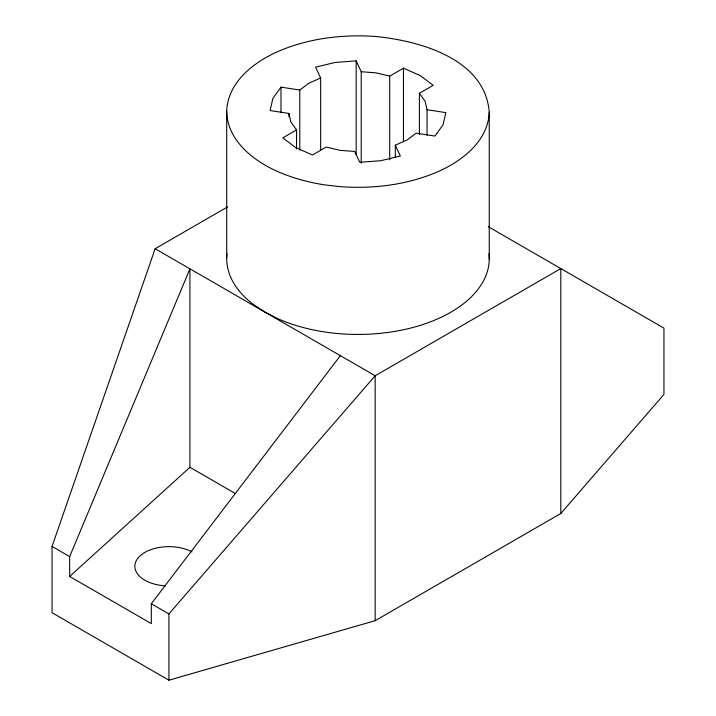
<?xml version="1.0" encoding="UTF-8"?>
<svg xmlns="http://www.w3.org/2000/svg" width="716" height="716" viewBox="0 0 716 716"><rect width="100%" height="100%" fill="white"/><g stroke="black" fill="none" stroke-linecap="round" stroke-linejoin="round"><path stroke-width="1.07" d="M69.658 576.452L189.937 467.297L189.937 268.813L69.658 556.601L69.658 576.452L151.309 623.6L151.309 603.749L340.36 355.655M375.166 620.683L375.166 375.748L155.139 248.72L52.053 546.424L52.062 612.708L168.931 680.2L375.166 620.683L560.807 513.497L663.947 394.409L663.947 328.116L488.267 226.695M226.704 258.064L226.704 111.016C227.813 82.107 253.715 62.229 278.059 51.462C308.793 38.208 342.883 34.091 376.097 36.525C420.032 40.928 485.108 58.963 489.243 112.17L489.243 259.219M489.243 112.17C488.142 141.07 462.232 160.948 437.888 171.715C407.162 184.97 373.063 189.096 339.849 186.652L323.999 184.8C307.952 182.204 292.164 177.926 277.271 171.366C253.043 160.581 226.927 140.023 226.704 111.016M361.213 163.132L361.213 71.716L356.174 60.86L335.178 62.462L315.604 67.143L320.643 77.999L308.847 83.226L299.789 90.037L280.985 87.128L272.877 98.423L270.111 110.55L288.915 113.459L290.857 121.971L296.549 129.9L296.549 148.856M168.931 680.2L168.931 613.907L375.166 375.748L560.807 268.572L560.807 513.497M296.549 129.9L282.784 137.848L295.681 147.559L312.489 155.005L326.254 147.057L339.993 150.342L354.733 151.461L359.772 162.317L380.778 160.715L400.351 156.034L395.313 145.178L407.109 139.951L416.157 133.14L434.961 136.058L443.07 124.754L445.835 112.627L427.031 109.718L425.089 101.207L419.397 93.277L433.171 85.329L420.274 75.627L403.466 68.181L389.701 76.129L375.963 72.844L361.213 71.716M155.139 248.72L227.661 206.852M189.937 467.297L235.421 493.557M151.309 603.749L168.931 613.907M52.053 546.424L69.658 556.601M427.031 109.718L427.031 135.36M419.397 93.277L419.397 134.519M403.466 68.181L403.466 141.759M395.313 145.178L395.313 157.439M389.701 76.129L389.701 159.74M356.174 60.86L356.174 154.504M320.643 77.999L320.643 150.458M299.789 90.037L299.789 150.235M288.915 113.459L288.915 116.806M280.985 87.128L280.985 112.761M488.965 253.715A131.27 75.789 0 0 1 419.397 325.628A131.27 75.789 0 0 1 277.271 318.423L264.446 311.827L253.222 304.327A131.27 75.789 0 0 1 226.99 253.661M165.557 585.858A34.037 19.645 0 0 1 137.857 558.229A34.037 19.645 0 0 1 192.049 551.902"/></g></svg>
